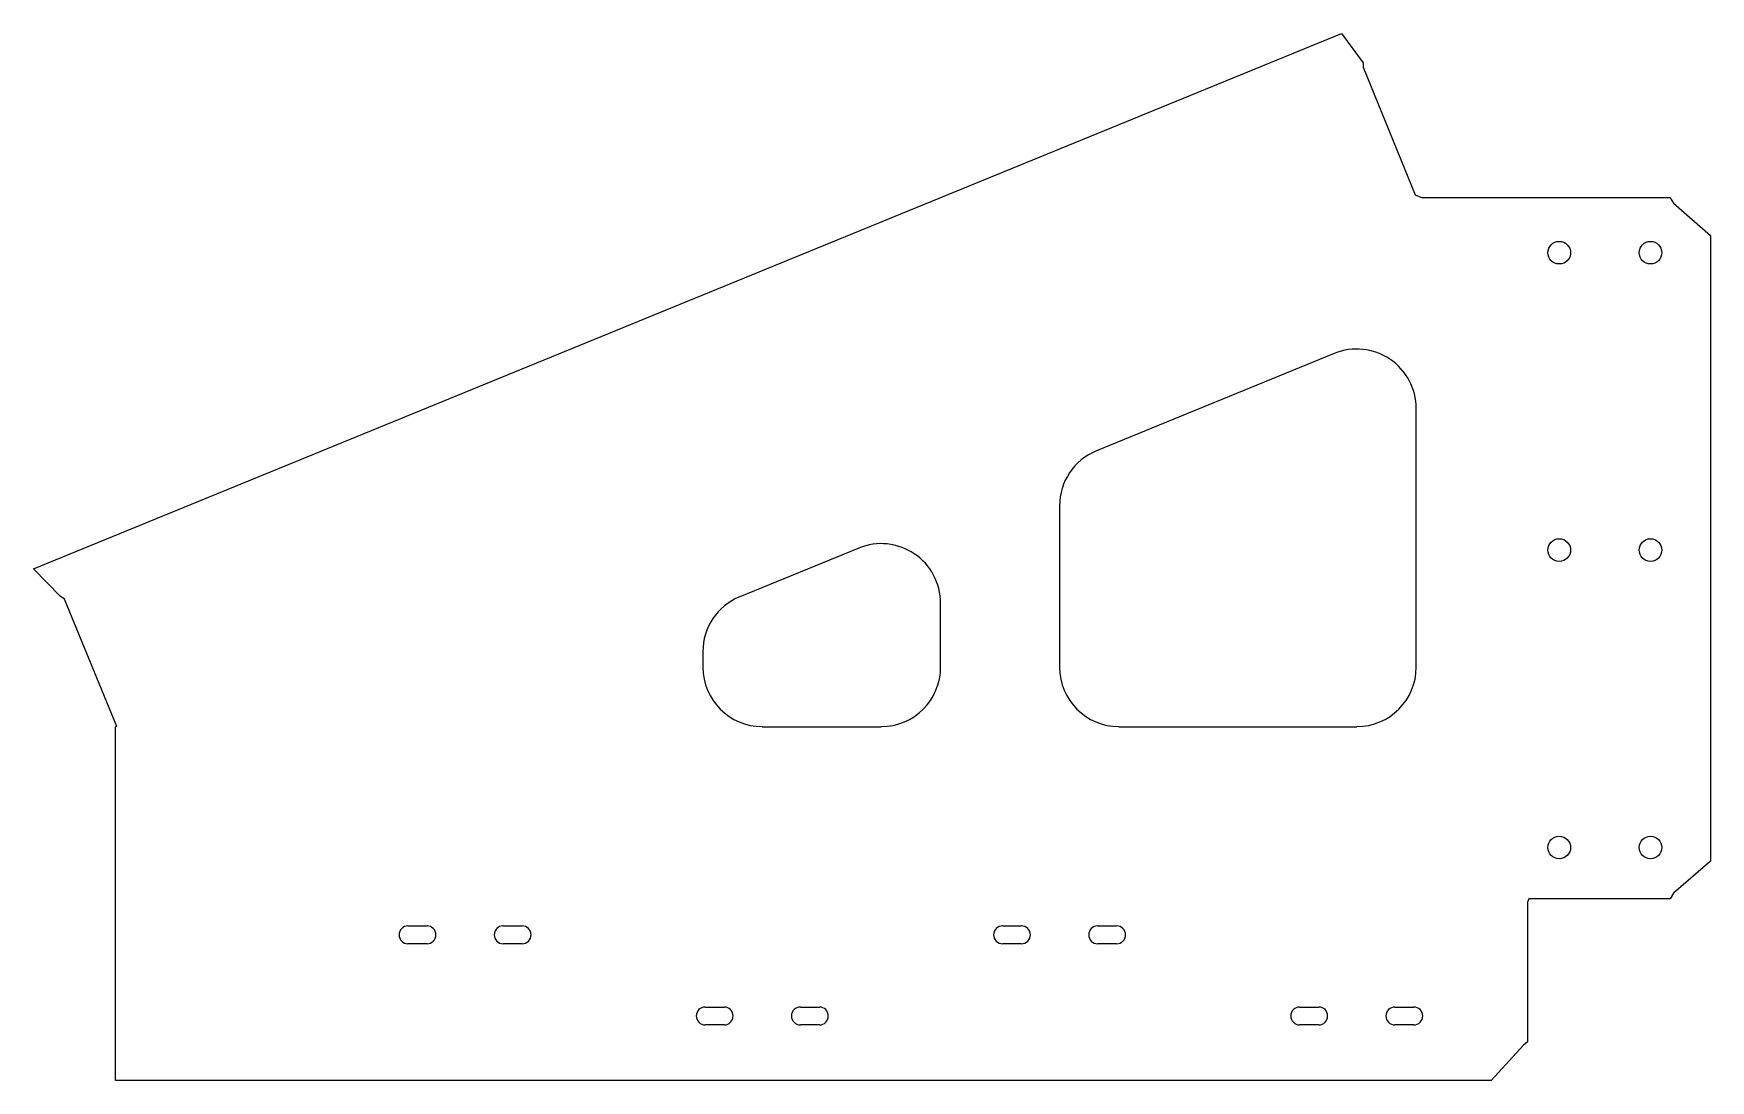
# Model space of a CAD drawing. Header units: millimetres. Extents: x -72 to 1338, y -4 to 876.
import ezdxf

# ---------------------------------------------------------------- set-up
doc = ezdxf.new("R2010")
doc.units = ezdxf.units.MM

msp = doc.modelspace()

# ---------------------------------------------------------------- linework, layer by layer
at = {"color": 7, "linetype": 'Continuous'}
for p, q in [((-72.3, 426.1), (1027.7, 876.1)), ((1027.7, 876.1), (1046, 851.5)), ((1046, 851.5), (1045.9, 847.8)), ((1045.9, 847.8), (1089.8, 740.4)), ((1089.8, 740.4), (1095.9, 738.1)), ((1304.1, 738.1), (1095.9, 738.1)), ((1304.1, 738.1), (1306.9, 733.6)), ((1306.9, 733.6), (1338.1, 706.4)), ((1338.1, 706.4), (1338.1, 180.4)), ((1021.7, 607.2), (821.7, 525.4)), ((1090.6, 343.4), (1090.6, 560.9)), ((790.6, 479.1), (790.6, 343.4)), ((621.7, 443.6), (521.7, 402.7)), ((-50, 403.2), (-72.3, 426.1)), ((-46.2, 400.7), (-50, 403.2)), ((-2.4, 293.6), (-46.2, 400.7)), ((690.6, 343.4), (690.6, 397.3)), ((490.6, 356.4), (490.6, 343.4)), ((-2.4, 293.6), (-3.4, 293.2)), ((-3.4, -4), (-3.4, 293.2)), ((540.6, 293.4), (640.6, 293.4)), ((840.6, 293.4), (1040.6, 293.4)), ((1338.1, 180.4), (1306.9, 153.3)), ((1185.3, 148.7), (1184.3, 145.9)), ((1184.3, 145.9), (1184.3, 28.5)), ((1304.1, 148.7), (1185.3, 148.7)), ((1306.9, 153.3), (1304.1, 148.7)), ((242.6, 125.9), (258.6, 125.9)), ((322.6, 125.9), (338.6, 125.9)), ((742.6, 125.9), (758.6, 125.9)), ((822.6, 125.9), (838.6, 125.9)), ((258.6, 110.9), (242.6, 110.9)), ((338.6, 110.9), (322.6, 110.9)), ((758.6, 110.9), (742.6, 110.9)), ((838.6, 110.9), (822.6, 110.9)), ((492.6, 57.7), (508.6, 57.7)), ((572.6, 57.7), (588.6, 57.7)), ((992.6, 57.7), (1008.6, 57.7)), ((1072.6, 57.7), (1088.6, 57.7)), ((508.6, 42.7), (492.6, 42.7)), ((588.6, 42.7), (572.6, 42.7)), ((1008.6, 42.7), (992.6, 42.7)), ((1088.6, 42.7), (1072.6, 42.7)), ((1184.3, 28.5), (1180.8, 25.7)), ((1180.8, 25.7), (1153.6, -4)), ((1153.6, -4), (-3.4, -4))]:
    msp.add_line(p, q, dxfattribs=at)
for centre in [(1210.9, 691.9), (1287.7, 691.9), (1210.9, 441.9), (1287.7, 441.9), (1210.9, 191.9), (1287.7, 191.9)]:
    msp.add_circle(centre, 9.5, dxfattribs=at)
for centre, radius, start, end in [((1040.6, 560.9), 50, 0.0071, 112.2376), ((840.5, 479.1), 49.9, 112.1955, 180.0423), ((640.6, 397.3), 50, 0.0129, 112.2433), ((540.5, 356.4), 49.9, 112.2012, 180.048), ((540.6, 343.5), 50, 180.0209, 269.9791), ((640.6, 343.5), 50, 270.0209, 359.9791), ((840.6, 343.5), 50, 180.0209, 269.9791), ((1040.6, 343.5), 50, 270.0209, 359.9791), ((242.6, 118.4), 7.5, 90, 270), ((258.6, 118.4), 7.5, 270, 90), ((322.6, 118.4), 7.5, 90, 270), ((338.6, 118.4), 7.5, 270, 90), ((742.6, 118.4), 7.5, 90, 270), ((758.6, 118.4), 7.5, 270, 90), ((822.6, 118.4), 7.5, 90, 270), ((838.6, 118.4), 7.5, 270, 90), ((492.6, 50.2), 7.5, 90, 270), ((508.6, 50.2), 7.5, 270, 90), ((572.6, 50.2), 7.5, 90, 270), ((588.6, 50.2), 7.5, 270, 90), ((992.6, 50.2), 7.5, 90, 270), ((1008.6, 50.2), 7.5, 270, 90), ((1072.6, 50.2), 7.5, 90, 270), ((1088.6, 50.2), 7.5, 270, 90)]:
    msp.add_arc(centre, radius, start, end, dxfattribs=at)

doc.saveas('drawing.dxf')
